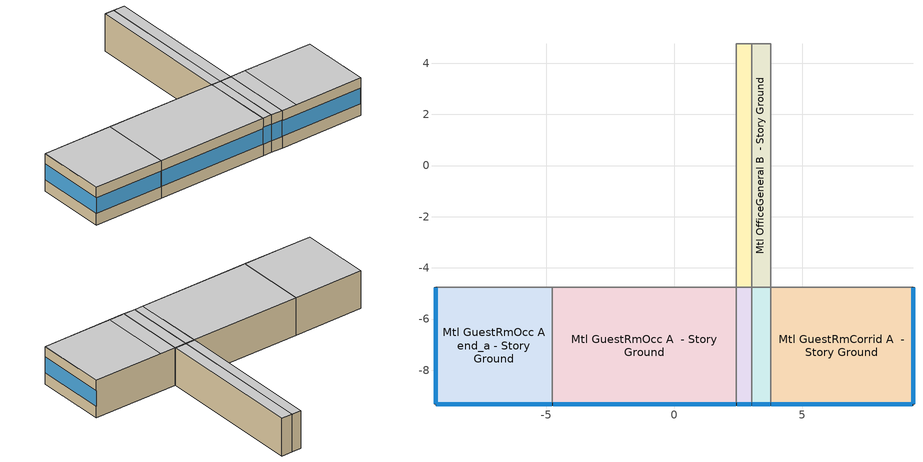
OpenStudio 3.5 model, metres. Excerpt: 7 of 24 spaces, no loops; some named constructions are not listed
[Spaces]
Mtl GuestRmOcc A end_a - Story Ground
 floor ground (DEER Carpeted 6in Slab Floor): -9.33,-9.33 -9.33,-4.76 -4.76,-4.76 -4.76,-9.33 z0
 wall outside (DEER Insulated Wood Framed Exterior Wall R-11.31): -9.33,-4.76 -9.33,-9.33 -4.76,-9.33 z0:2.44
 wall to Mtl GuestRmOcc B end_a - Story Ground: -4.76,-4.76 -9.33,-4.76 z0:2.44
 wall to Mtl GuestRmOcc A  - Story Ground: -4.76,-9.33 -4.76,-4.76 z0:2.44
 window (DEER Metal Framed Window U-1.23 SHGC 0.82 2): -9.33,-4.79 -9.33,-9.31 / -9.31,-9.33 -4.79,-9.33 z0.76:1.77
 ceiling to Mtl GuestRmCorrid A end_a - Story Top: -4.76,-9.33 -4.76,-4.76 -9.33,-4.76 -9.33,-9.33 z2.44
Mtl GuestRmOcc A  - Story Ground
 floor ground (DEER Carpeted 6in Slab Floor): -4.76,-9.33 -4.76,-4.76 2.43,-4.76 2.43,-9.33 z0
 wall outside (DEER Insulated Wood Framed Exterior Wall R-11.31): -4.76,-9.33 2.43,-9.33 z0:2.44
 wall to Mtl GuestRmOcc B  - Story Ground: 2.43,-4.76 -4.76,-4.76 z0:2.44
 wall to Mtl Laundry A  - Story Ground: 2.43,-9.33 2.43,-4.76 z0:2.44
 window (DEER Metal Framed Window U-1.23 SHGC 0.82 2): -4.74,-9.33 2.4,-9.33 z0.76:1.77
 ceiling to Mtl GuestRmCorrid A  - Story Top: 2.43,-9.33 2.43,-4.76 -4.76,-4.76 -4.76,-9.33 z2.44
Mtl Laundry A  - Story Ground
 floor ground (DEER Carpeted 6in Slab Floor): 2.43,-9.33 2.43,-4.76 3.03,-4.76 3.03,-9.33 z0
 wall outside (DEER Insulated Wood Framed Exterior Wall R-11.31): 2.43,-9.33 3.03,-9.33 z0:2.44
 wall to Mtl Laundry B  - Story Ground: 3.03,-4.76 2.43,-4.76 z0:2.44
 wall to Mtl OfficeGeneral A  - Story Ground: 3.03,-9.33 3.03,-4.76 z0:2.44
 window (DEER Metal Framed Window U-1.23 SHGC 0.82 2): 2.45,-9.33 3,-9.33 z0.76:1.85
 ceiling to Mtl GuestRmCorrid A  - Story Top: 3.03,-9.33 3.03,-4.76 2.43,-4.76 2.43,-9.33 z2.44
Mtl Laundry B  - Story Ground
 floor ground (DEER Carpeted 6in Slab Floor): 2.43,-4.76 2.43,4.76 3.03,4.76 3.03,-4.76 z0
 wall to Mtl GuestRmOcc B  - Story Ground: 2.43,4.76 2.43,-4.76 z0:2.44
 wall to Mtl Laundry C  - Story Ground: 3.03,4.76 2.43,4.76 z0:2.44
 wall to Mtl OfficeGeneral B  - Story Ground: 3.03,-4.76 3.03,4.76 z0:2.44
 ceiling to Mtl GuestRmCorrid B  - Story Top: 3.03,-4.76 3.03,4.76 2.43,4.76 2.43,-4.76 z2.44
Mtl OfficeGeneral A  - Story Ground
 floor ground (DEER Carpeted 6in Slab Floor): 3.03,-9.33 3.03,-4.76 3.77,-4.76 3.77,-9.33 z0
 wall outside (DEER Insulated Wood Framed Exterior Wall R-11.31): 3.03,-9.33 3.77,-9.33 z0:2.44
 wall to Mtl OfficeGeneral B  - Story Ground: 3.77,-4.76 3.03,-4.76 z0:2.44
 wall to Mtl GuestRmCorrid A  - Story Ground: 3.77,-9.33 3.77,-4.76 z0:2.44
 window (DEER Metal Framed Window U-1.23 SHGC 0.82 2): 3.05,-9.33 3.75,-9.33 z0.76:1.83
 ceiling to Mtl GuestRmCorrid A  - Story Top: 3.77,-9.33 3.77,-4.76 3.03,-4.76 3.03,-9.33 z2.44
Mtl OfficeGeneral B  - Story Ground
 floor ground (DEER Carpeted 6in Slab Floor): 3.03,-4.76 3.03,4.76 3.77,4.76 3.77,-4.76 z0
 wall to Mtl OfficeGeneral C  - Story Ground: 3.77,4.76 3.03,4.76 z0:2.44
 wall to Mtl GuestRmCorrid B  - Story Ground: 3.77,-4.76 3.77,4.76 z0:2.44
 ceiling to Mtl GuestRmCorrid B  - Story Top: 3.77,-4.76 3.77,4.76 3.03,4.76 3.03,-4.76 z2.44
Mtl GuestRmCorrid A  - Story Ground
 floor ground (DEER Carpeted 6in Slab Floor): 3.77,-9.33 3.77,-4.76 9.33,-4.76 9.33,-9.33 z0
 wall outside (DEER Insulated Wood Framed Exterior Wall R-11.31): 3.77,-9.33 9.33,-9.33 9.33,-4.76 z0:2.44
 wall to Mtl GuestRmCorrid B  - Story Ground: 9.33,-4.76 3.77,-4.76 z0:2.44
 window (DEER Metal Framed Window U-1.23 SHGC 0.82 2): 9.33,-9.31 9.33,-4.79 / 3.8,-9.33 9.31,-9.33 z0.76:1.77
 ceiling to Mtl GuestRmCorrid A  - Story Top: 4.76,-9.33 4.76,-4.76 3.77,-4.76 3.77,-9.33 z2.44
 ceiling to Mtl GuestRmCorrid A end_b - Story Top: 9.33,-9.33 9.33,-4.76 4.76,-4.76 4.76,-9.33 z2.44
[Schedule:Day]
Clothing Schedule Summer Clothes: 24, 0, 0.5
D_Mtl_FacMnt_Misc_Yr Default; D_Mtl_OffGen_Misc_Yr Default: Yes, 6, 45, 0.4, 7, 0, 0.45, 7, 15, 0.5, 7, 30, 0.55, 7, 45, 0.6, 8, 0, 0.65, 8, 15, 0.7, 8, 30, 0.75, 8, 45, 0.8, 9, 0, 0.825, 9, 15, 0.85, 9, 30, 0.875, 9, 45, 0.9, 10, 15, 0.9, 10, 30, 0.95, 10, 45, 1, 11, 15, 1, 11, 30, 0.975, 11, 45, 0.95, 12, 0, 0.925, 12, 15, 0.9, 12, 30, 0.85, 12, 45, 0.8, 13, 0, 0.75, 13, 15, 0.7, 14, 45, 0.7, 15, 0, 0.85, 15, 15, 1, 15, 30, 0.9625, 15, 45, 0.925, 16, 0, 0.8875, 16, 15, 0.85, 16, 30, 0.8125, 16, 45, 0.775, 17, 0, 0.7375, 17, 15, 0.7, 18, 45, 0.7, 19, 0, 0.675, 19, 15, 0.65, 19, 30, 0.625, 19, 45, 0.6, 20, 0, 0.575, 20, 15, 0.55, 20, 30, 0.525, 20, 45, 0.5, 21, 0, 0.475, 21, 15, 0.45, 21, 30, 0.425, 21, 45, 0.4, 24, 0, 0.4
D_Mtl_FacMnt_Misc_Yr Summer Design Day; D_Mtl_Cordr_Occup_Yr Summer Design Day; D17_Mtl_GRmCi_LF_Yr Summer Design Day; D_Mtl_Cordr_Misc_Yr Summer Design Day; D_Mtl_OffGen_Occup_Yr Summer Design Day; D17_Mtl_OffGen_LF_Yr Summer Design Day; D_Mtl_OffGen_Misc_Yr Summer Design Day: 24, 0, 1
D_Mtl_FacMnt_Misc_Yr Winter Design Day; D_Mtl_Cordr_Occup_Yr Winter Design Day; D17_Mtl_GRmCi_LF_Yr Winter Design Day; D_Mtl_Cordr_Misc_Yr Winter Design Day; D_Mtl_OffGen_Occup_Yr Winter Design Day; D17_Mtl_OffGen_LF_Yr Winter Design Day; D_Mtl_OffGen_Misc_Yr Winter Design Day: 24, 0, 0
D_Mtl_Cordr_Occup_Yr Default: Yes, 7, 15, 0.05, 18, 15, 0.4, 24, 0, 0.05
D17_Mtl_GRmCi_LF_Yr Default: Yes, 22, 15, 0.9, 24, 0, 0.9
D_Mtl_Cordr_Misc_Yr Default: Yes, 6, 45, 0.6, 7, 0, 0.55, 7, 15, 0.5, 7, 30, 0.45, 7, 45, 0.4, 8, 0, 0.375, 8, 15, 0.35, 8, 30, 0.325, 8, 45, 0.3, 9, 0, 0.275, 9, 15, 0.25, 9, 30, 0.225, 9, 45, 0.2, 10, 0, 0.25, 10, 15, 0.3, 10, 30, 0.35, 15, 15, 0.6, 15, 30, 0.59375, 15, 45, 0.5875, 16, 0, 0.58125, 16, 15, 0.575, 16, 30, 0.56875, 16, 45, 0.5625, 17, 0, 0.55625, 17, 15, 0.55, 17, 45, 0.55, 18, 0, 0.5125, 18, 15, 0.475, 18, 30, 0.4375, 18, 45, 0.4, 19, 0, 0.375, 19, 15, 0.35, 19, 30, 0.325, 19, 45, 0.3, 20, 0, 0.275, 20, 15, 0.25, 20, 30, 0.225, 20, 45, 0.2, 21, 0, 0.225, 21, 15, 0.25, 21, 30, 0.275, 21, 45, 0.3, 22, 0, 0.375, 22, 15, 0.45, 22, 30, 0.525, 22, 45, 0.6, 24, 0, 0.6
D_Mtl_OffGen_Occup_Yr Default: Yes, 22, 15, 1, 24, 0, 1
DEER Activity 132W/person Default: Yes, 22, 15, 132, 24, 0, 132
DEER Activity 132W/person Winter Design Day; DEER Activity 132W/person Summer Design Day: 24, 0, 132
D17_Mtl_OffGen_LF_Yr Default: Yes, 22, 15, 0.7, 24, 0, 0.7
